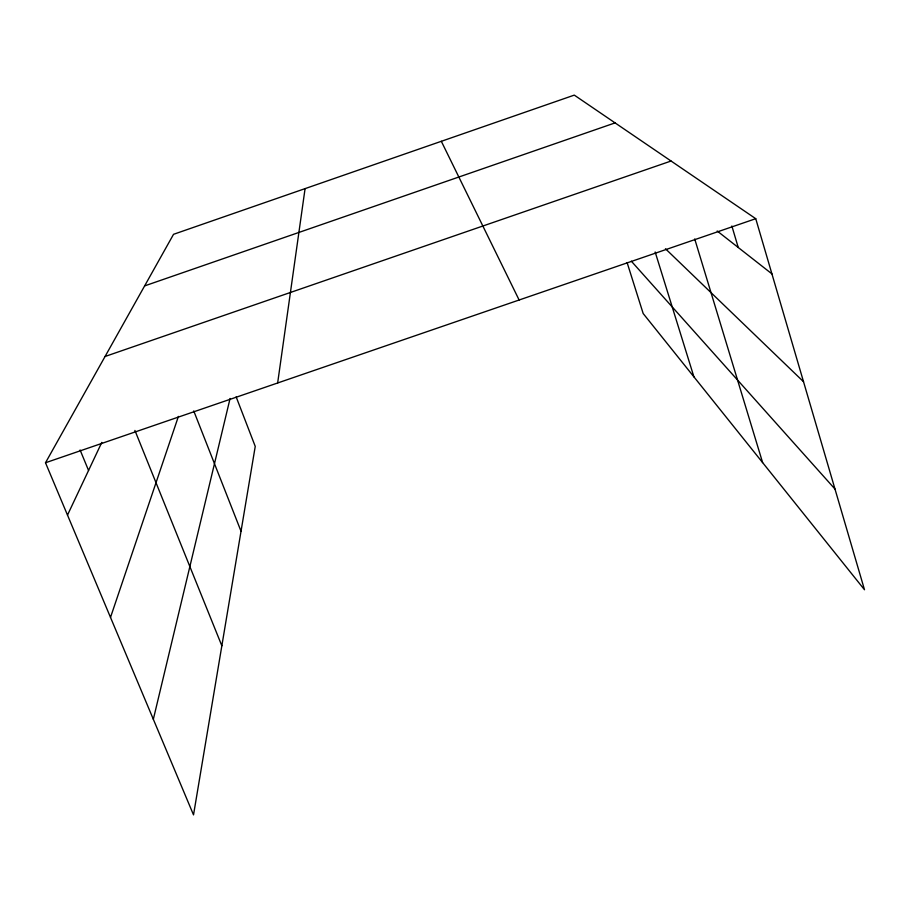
<?xml version="1.0" encoding="UTF-8"?>
<svg xmlns="http://www.w3.org/2000/svg" width="910" height="910" viewBox="0 0 910 910"><rect width="100%" height="100%" fill="white"/><g stroke="black" fill="none" stroke-linecap="round" stroke-linejoin="round"><path stroke-width="1.36" d="M277.652 382.985L305.077 188.62M153.335 719.275L230.082 398.455M110.508 617.401L178.417 416.393M67.499 515.083L101.795 442.397M236.156 396.874L255.244 446.4L193.523 814.882L45.5 462.758L173.537 234.314L574.29 95.118L755.744 218.696L864.5 589.748L643.177 313.529L627.092 262.535M144.622 285.899L615.069 122.895M105.059 356.492L671.057 161.024M45.5 462.758L755.744 218.696M717.194 231.004L771.919 273.876M665.46 248.76L803.53 381.722M631.335 261.193L834.982 489.057M441.327 141.3L519.121 300.004M80.091 449.984L88.554 470.447M134.907 430.43L221.847 645.782M193.75 410.933L241.025 531.258M655.154 251.99L693.92 376.865M694.717 238.955L762.625 462.599M731.856 225.999L738.237 247.486"/></g></svg>
